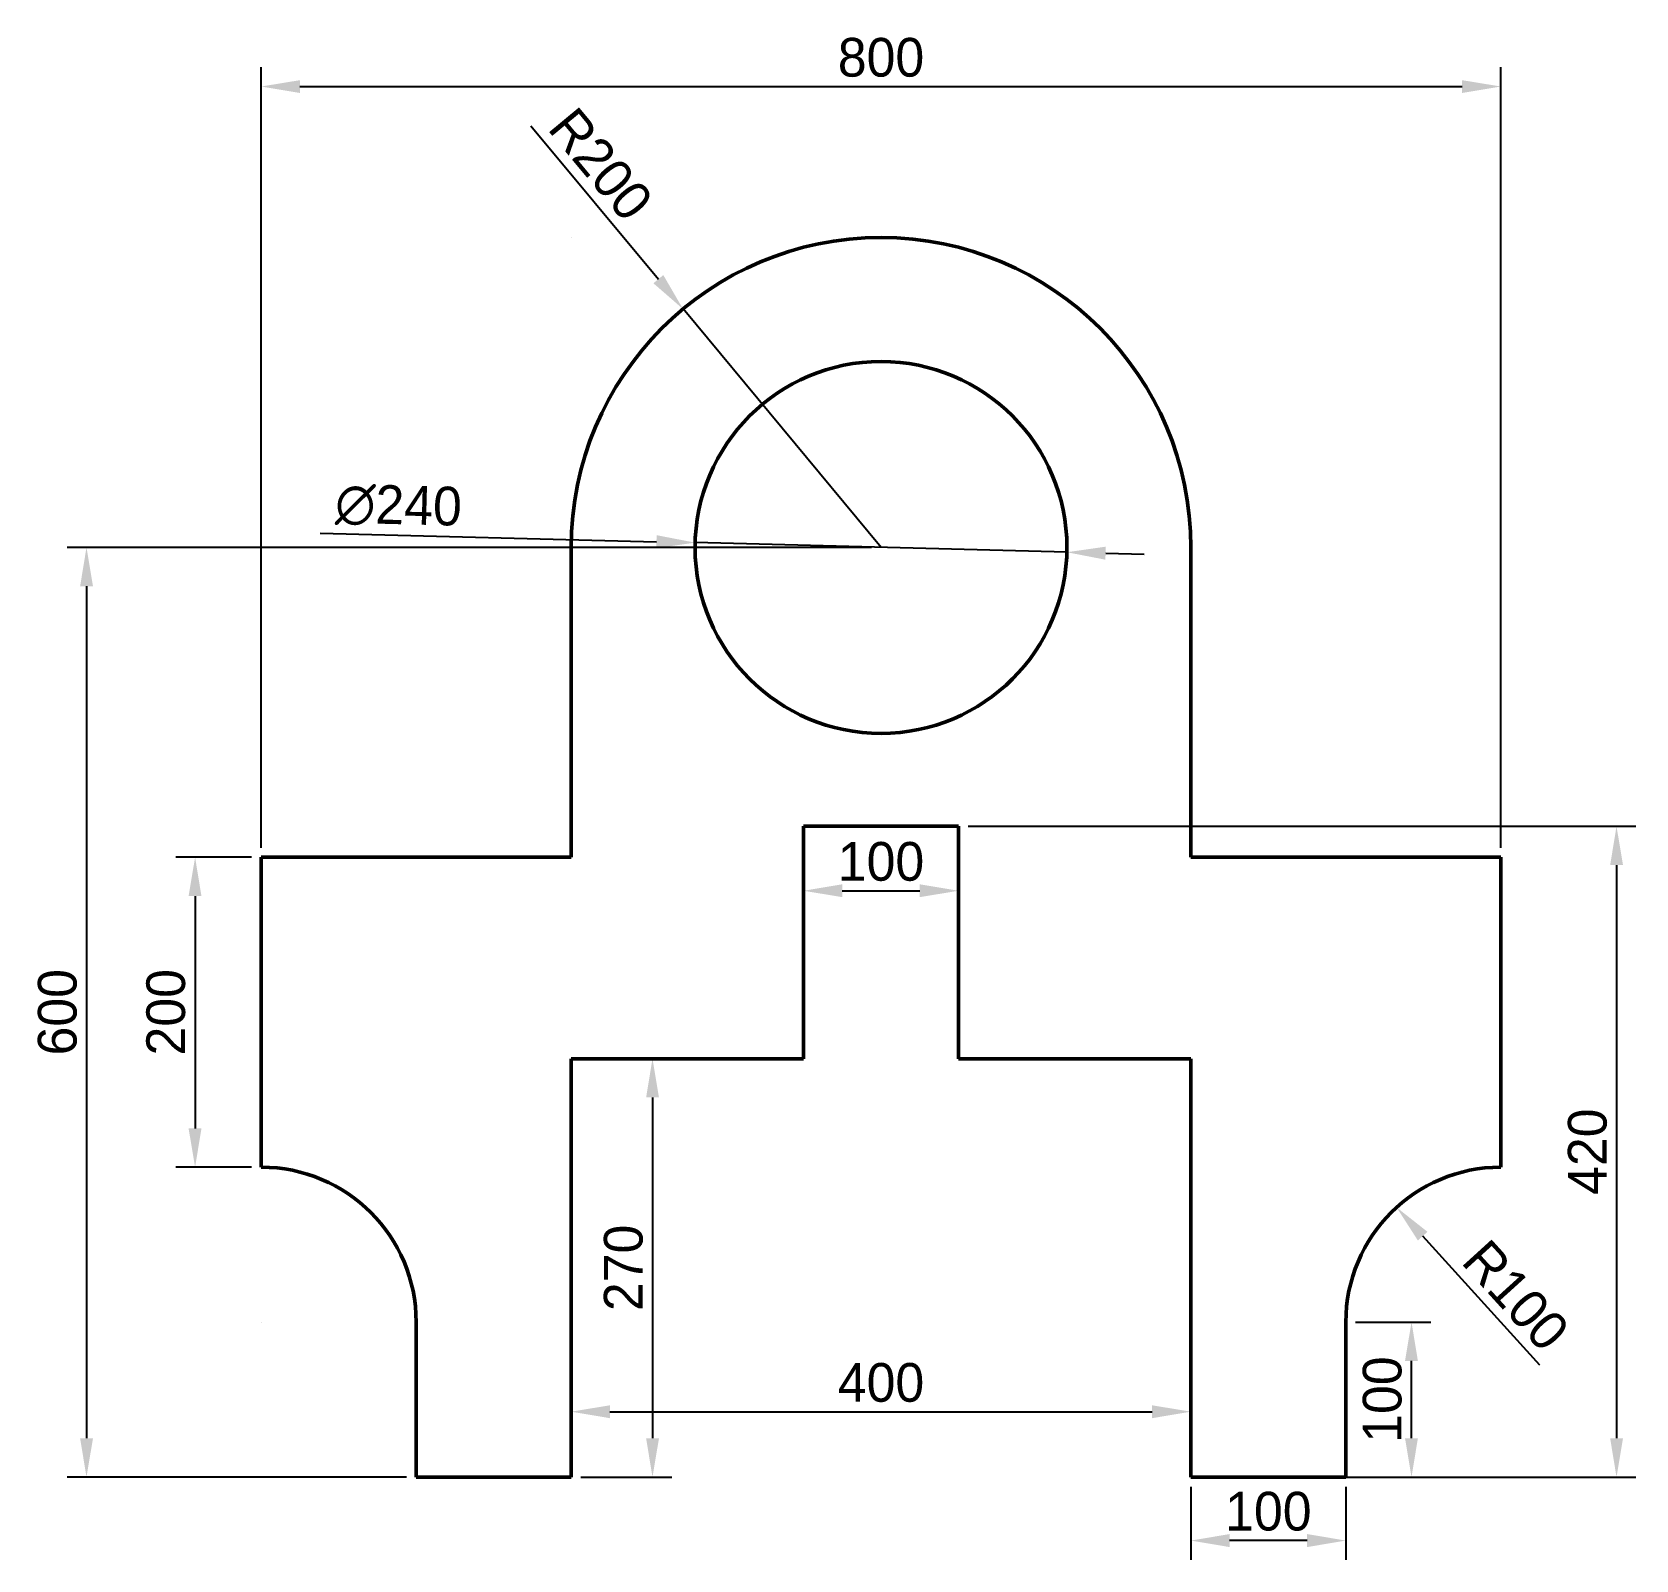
# Model space of a CAD drawing. Header units: millimetres. Extents: x -148 to 887, y -53 to 933.
import ezdxf

# ---------------------------------------------------------------- set-up
doc = ezdxf.new("R2010")
doc.units = ezdxf.units.MM
doc.layers.get('0').update_dxf_attribs({"lineweight": 30})
doc.layers.add('Layer1', color=240, linetype='Continuous', lineweight=30)
doc.layers.add('Layer2', color=162, linetype='Continuous')
doc.dimstyles.new('ISO-25', dxfattribs={"dimscale": 10, "dimtxt": 2.5, "dimasz": 2.5, "dimexe": 1.25, "dimexo": 0.625, "dimtad": 1, "dimtxsty": 'Standard', "dimcen": 2.5, "dimadec": 0, "dimazin": 0, "dimtfac": 1, "dimtmove": 0, "dimatfit": 3, "dimfxl": 1, "dimarcsym": 0})

# ---------------------------------------------------------------- blocks, each defined once
blk = doc.blocks.new('*D11')
at = {"layer": 'Defpoints', "color": 0, "lineweight": 140}
for p in [(350, 420), (450, 420), (450, 378.4)]:
    blk.add_point(p, dxfattribs=at)
at = {"layer": 'Layer2', "color": 0, "lineweight": -2}
for p, q in [((350, 413.8), (350, 365.9)), ((450, 413.8), (450, 365.9)), ((375, 378.4), (425, 378.4))]:
    blk.add_line(p, q, dxfattribs=at)
at = {"layer": 'Layer2', "color": 0, "lineweight": 140}
for points in [[(375, 382.6), (375, 374.3), (350, 378.4)], [(425, 382.6), (425, 374.3), (450, 378.4)]]:
    blk.add_solid(points, dxfattribs=at)
at = {"layer": 'Layer2', "color": 0, "lineweight": 50, "insert": (400, 397.2), "char_height": 25, "attachment_point": 5}
blk.add_mtext('100', dxfattribs=at)
blk = doc.blocks.new('*D12')
at = {"layer": 'Defpoints', "color": 0, "lineweight": 140}
for p in [(200, 270), (200, 0), (252.5, 0)]:
    blk.add_point(p, dxfattribs=at)
at = {"layer": 'Layer2', "color": 0, "lineweight": -2}
for p, q in [((206.2, 270), (265, 270)), ((252.5, 245), (252.5, 25)), ((206.2, 0), (265, 0))]:
    blk.add_line(p, q, dxfattribs=at)
at = {"layer": 'Layer2', "color": 0, "lineweight": 140}
for points in [[(248.4, 245), (256.7, 245), (252.5, 270)], [(248.4, 25), (256.7, 25), (252.5, 0)]]:
    blk.add_solid(points, dxfattribs=at)
at = {"layer": 'Layer2', "color": 0, "lineweight": 50, "insert": (233.8, 135), "char_height": 25, "attachment_point": 5, "rotation": 90}
blk.add_mtext('270', dxfattribs=at)
blk = doc.blocks.new('*D13')
at = {"layer": 'Defpoints', "color": 0, "lineweight": 140}
for p in [(732.8, 174), (800, 100)]:
    blk.add_point(p, dxfattribs=at)
at = {"layer": 'Layer2', "color": 0, "lineweight": -2}
blk.add_line((825.2, 72.2), (749.6, 155.5), dxfattribs=at)
at = {"layer": 'Layer2', "color": 0, "lineweight": 140}
blk.add_solid([(752.7, 158.3), (746.5, 152.7), (732.8, 174)], dxfattribs=at)
at = {"layer": 'Layer2', "color": 0, "lineweight": 50, "insert": (809.7, 117.2), "char_height": 25, "attachment_point": 5, "rotation": 312.2472}
blk.add_mtext('R100', dxfattribs=at)
blk = doc.blocks.new('*D14')
at = {"layer": 'Defpoints', "color": 0, "lineweight": 140}
for p in [(700, 100), (742.4, 100), (700, 0)]:
    blk.add_point(p, dxfattribs=at)
at = {"layer": 'Layer2', "color": 0, "lineweight": -2}
for p, q in [((706.3, 100), (754.9, 100)), ((742.4, 25), (742.4, 75)), ((706.3, 0), (754.9, 0))]:
    blk.add_line(p, q, dxfattribs=at)
at = {"layer": 'Layer2', "color": 0, "lineweight": 140}
for points in [[(738.2, 75), (746.5, 75), (742.4, 100)], [(738.2, 25), (746.5, 25), (742.4, 0)]]:
    blk.add_solid(points, dxfattribs=at)
at = {"layer": 'Layer2', "color": 0, "lineweight": 50, "insert": (723.6, 50), "char_height": 25, "attachment_point": 5, "rotation": 90}
blk.add_mtext('100', dxfattribs=at)
blk = doc.blocks.new('*D15')
at = {"layer": 'Defpoints', "color": 0, "lineweight": 140}
for p in [(600, 0), (700, 0), (600, -41)]:
    blk.add_point(p, dxfattribs=at)
at = {"layer": 'Layer2', "color": 0, "lineweight": -2}
for p, q in [((600, -6.3), (600, -53.5)), ((700, -6.3), (700, -53.5)), ((675, -41), (625, -41))]:
    blk.add_line(p, q, dxfattribs=at)
at = {"layer": 'Layer2', "color": 0, "lineweight": 140}
for points in [[(625, -36.8), (625, -45.2), (600, -41)], [(675, -36.8), (675, -45.2), (700, -41)]]:
    blk.add_solid(points, dxfattribs=at)
at = {"layer": 'Layer2', "color": 0, "lineweight": 50, "insert": (650, -22.2), "char_height": 25, "attachment_point": 5}
blk.add_mtext('100', dxfattribs=at)
blk = doc.blocks.new('*D16')
at = {"layer": 'Defpoints', "color": 0, "lineweight": 140}
for p in [(0, 400), (-42.7, 200), (0, 200)]:
    blk.add_point(p, dxfattribs=at)
at = {"layer": 'Layer2', "color": 0, "lineweight": -2}
for p, q in [((-6.2, 400), (-55.2, 400)), ((-42.7, 375), (-42.7, 225)), ((-6.2, 200), (-55.2, 200))]:
    blk.add_line(p, q, dxfattribs=at)
at = {"layer": 'Layer2', "color": 0, "lineweight": 140}
for points in [[(-46.9, 375), (-38.6, 375), (-42.7, 400)], [(-46.9, 225), (-38.6, 225), (-42.7, 200)]]:
    blk.add_solid(points, dxfattribs=at)
at = {"layer": 'Layer2', "color": 0, "lineweight": 50, "insert": (-61.5, 300), "char_height": 25, "attachment_point": 5, "rotation": 90}
blk.add_mtext('200', dxfattribs=at)
blk = doc.blocks.new('*D17')
at = {"layer": 'Defpoints', "color": 0, "lineweight": 140}
for p in [(450, 420), (600, 0), (874.7, 0)]:
    blk.add_point(p, dxfattribs=at)
at = {"layer": 'Layer2', "color": 0, "lineweight": -2}
for p, q in [((456.2, 420), (887.2, 420)), ((874.7, 395), (874.7, 25)), ((606.2, 0), (887.2, 0))]:
    blk.add_line(p, q, dxfattribs=at)
at = {"layer": 'Layer2', "color": 0, "lineweight": 140}
for points in [[(870.6, 395), (878.9, 395), (874.7, 420)], [(870.6, 25), (878.9, 25), (874.7, 0)]]:
    blk.add_solid(points, dxfattribs=at)
at = {"layer": 'Layer2', "color": 0, "lineweight": 50, "insert": (856, 210), "char_height": 25, "attachment_point": 5, "rotation": 90}
blk.add_mtext('420', dxfattribs=at)
blk = doc.blocks.new('*D21')
at = {"layer": 'Defpoints', "color": 0, "lineweight": 140}
for p in [(272.2, 753.9), (400, 600)]:
    blk.add_point(p, dxfattribs=at)
at = {"layer": 'Layer2', "color": 0, "lineweight": -2}
for p, q in [((174, 872.2), (256.3, 773.1)), ((400, 600), (272.2, 753.9))]:
    blk.add_line(p, q, dxfattribs=at)
at = {"layer": 'Layer2', "color": 0, "lineweight": 140}
blk.add_solid([(259.5, 775.8), (253.1, 770.5), (272.2, 753.9)], dxfattribs=at)
at = {"layer": 'Layer2', "color": 0, "lineweight": 50, "insert": (219.1, 847.3), "char_height": 25, "attachment_point": 5, "rotation": 309.7013}
blk.add_mtext('R200', dxfattribs=at)
blk = doc.blocks.new('*D22')
at = {"layer": 'Defpoints', "color": 0, "lineweight": 140}
for p in [(280, 603.1), (520, 596.9)]:
    blk.add_point(p, dxfattribs=at)
at = {"layer": 'Layer2', "color": 0, "lineweight": -2}
for p, q in [((38.1, 609.2), (255, 603.7)), ((520, 596.9), (280, 603.1)), ((545, 596.3), (569.9, 595.7))]:
    blk.add_line(p, q, dxfattribs=at)
at = {"layer": 'Layer2', "color": 0, "lineweight": 140}
for points in [[(255.2, 607.9), (254.9, 599.5), (280, 603.1)], [(545.1, 600.5), (544.8, 592.1), (520, 596.9)]]:
    blk.add_solid(points, dxfattribs=at)
at = {"layer": 'Layer2', "color": 0, "lineweight": 50, "insert": (88.6, 626.7), "char_height": 25, "attachment_point": 5, "rotation": 358.538}
blk.add_mtext('∅240', dxfattribs=at)
blk = doc.blocks.new('*D23')
at = {"layer": 'Defpoints', "color": 0, "lineweight": 140}
for p in [(600, 42.2), (200, 0), (600, 0)]:
    blk.add_point(p, dxfattribs=at)
at = {"layer": 'Layer2', "color": 0, "lineweight": -2}
for p, q in [((200, 6.2), (200, 54.7)), ((600, 6.2), (600, 54.7)), ((225, 42.2), (575, 42.2))]:
    blk.add_line(p, q, dxfattribs=at)
at = {"layer": 'Layer2', "color": 0, "lineweight": 140}
for points in [[(225, 46.3), (225, 38), (200, 42.2)], [(575, 46.3), (575, 38), (600, 42.2)]]:
    blk.add_solid(points, dxfattribs=at)
at = {"layer": 'Layer2', "color": 0, "lineweight": 50, "insert": (400, 60.9), "char_height": 25, "attachment_point": 5}
blk.add_mtext('400', dxfattribs=at)
blk = doc.blocks.new('*D24')
at = {"layer": 'Defpoints', "color": 0, "lineweight": 140}
for p in [(800, 897.5), (0, 400), (800, 400)]:
    blk.add_point(p, dxfattribs=at)
at = {"layer": 'Layer2', "color": 0, "lineweight": -2}
for p, q in [((0, 406.2), (0, 910)), ((800, 406.2), (800, 910)), ((25, 897.5), (775, 897.5))]:
    blk.add_line(p, q, dxfattribs=at)
at = {"layer": 'Layer2', "color": 0, "lineweight": 140}
for points in [[(25, 901.6), (25, 893.3), (0, 897.5)], [(775, 901.6), (775, 893.3), (800, 897.5)]]:
    blk.add_solid(points, dxfattribs=at)
at = {"layer": 'Layer2', "color": 0, "lineweight": 50, "insert": (400, 916.2), "char_height": 25, "attachment_point": 5}
blk.add_mtext('800', dxfattribs=at)
blk = doc.blocks.new('*D25')
at = {"layer": 'Defpoints', "color": 0, "lineweight": 140}
for p in [(400, 600), (-112.8, 0), (100, 0)]:
    blk.add_point(p, dxfattribs=at)
at = {"layer": 'Layer2', "color": 0, "lineweight": -2}
for p, q in [((393.8, 600), (-125.3, 600)), ((-112.8, 575), (-112.8, 25)), ((93.8, 0), (-125.3, 0))]:
    blk.add_line(p, q, dxfattribs=at)
at = {"layer": 'Layer2', "color": 0, "lineweight": 140}
for points in [[(-116.9, 575), (-108.6, 575), (-112.8, 600)], [(-116.9, 25), (-108.6, 25), (-112.8, 0)]]:
    blk.add_solid(points, dxfattribs=at)
at = {"layer": 'Layer2', "color": 0, "lineweight": 50, "insert": (-131.5, 300), "char_height": 25, "attachment_point": 5, "rotation": 90}
blk.add_mtext('600', dxfattribs=at)

msp = doc.modelspace()

# ---------------------------------------------------------------- linework, layer by layer
at = {"lineweight": 50}
for p, q in [((200, 800), (200, 800)), ((400, 800), (400, 800)), ((200, 400), (200, 600)), ((200, 600), (200, 600)), ((600, 400), (600, 600)), ((600, 600), (600, 600)), ((350, 270), (350, 420)), ((350, 420), (450, 420)), ((450, 420), (450, 270)), ((0, 200), (0, 400)), ((0, 400), (200, 400)), ((200, 400), (200, 400)), ((800, 400), (600, 400)), ((800, 200), (800, 400)), ((200, 0), (200, 270)), ((200, 270), (350, 270)), ((450, 270), (600, 270)), ((600, 270), (600, 0)), ((0, 100), (0, 100)), ((100, 0), (100, 100)), ((700, 0), (700, 100)), ((800, 100), (800, 100)), ((200, 0), (100, 0)), ((100, 0), (100, 0)), ((600, 0), (700, 0)), ((700, 0), (700, 0))]:
    msp.add_line(p, q, dxfattribs=at)
for start, end in [(90, 180), (0, 90)]:
    msp.add_arc((400, 600), 200, start, end, dxfattribs=at)
at = {"color": 1, "lineweight": 50}
for centre, start, end in [((0, 100), 0, 90), ((800, 100), 90, 180)]:
    msp.add_arc(centre, 100, start, end, dxfattribs=at)
at = {"layer": 'Layer1', "lineweight": 50}
msp.add_circle((400, 600), 120, dxfattribs=at)

# ---------------------------------------------------------------- dimensions: what is measured, and where the dimension line sits
at = {"layer": 'Layer2', "lineweight": 50}
for base, p1, p2, picture, middle in [((800, 897.479), (0, 400), (800, 400), '*D24', (400, 916.229)), ((450, 378.417), (350, 420), (450, 420), '*D11', (400, 397.167)), ((600, 42.169), (200, 0), (600, 0), '*D23', (400, 60.919)), ((600, -40.988), (700, 0), (600, 0), '*D15', (650, -22.238))]:
    dim = msp.add_linear_dim(base=base, p1=p1, p2=p2, dimstyle='ISO-25', dxfattribs=at)
    dim.commit()
    dim.dimension.update_dxf_attribs({"geometry": picture, "text_midpoint": middle})
for center, mpoint, picture, middle in [((400, 600), (272.243, 753.877), '*D21', (204.627, 835.317)), ((800, 100), (732.767, 174.025), '*D13', (795.798, 104.627))]:
    dim = msp.add_radius_dim(center=center, mpoint=mpoint, dimstyle='ISO-25', dxfattribs=at)
    dim.commit()
    dim.dimension.update_dxf_attribs({"geometry": picture, "text_midpoint": middle, "dimtype": 164})
dim = msp.add_diameter_dim_2p(p1=(519.961, 596.938), p2=(280.039, 603.062), dimstyle='ISO-25', dxfattribs=at)
dim.commit()
dim.dimension.update_dxf_attribs({"geometry": '*D22', "text_midpoint": (88.101, 607.961), "dimtype": 163})
for base, p1, p2, picture, middle in [((-112.761, 0), (400, 600), (100, 0), '*D25', (-131.511, 300)), ((874.727, 0), (450, 420), (600, 0), '*D17', (855.977, 210)), ((-42.745, 200), (0, 400), (0, 200), '*D16', (-61.495, 300)), ((252.523, 0), (200, 270), (200, 0), '*D12', (233.773, 135)), ((742.36, 100), (700, 0), (700, 100), '*D14', (723.61, 50))]:
    dim = msp.add_linear_dim(base=base, p1=p1, p2=p2, angle=90, dimstyle='ISO-25', dxfattribs=at)
    dim.commit()
    dim.dimension.update_dxf_attribs({"geometry": picture, "text_midpoint": middle})

doc.saveas('drawing.dxf')
